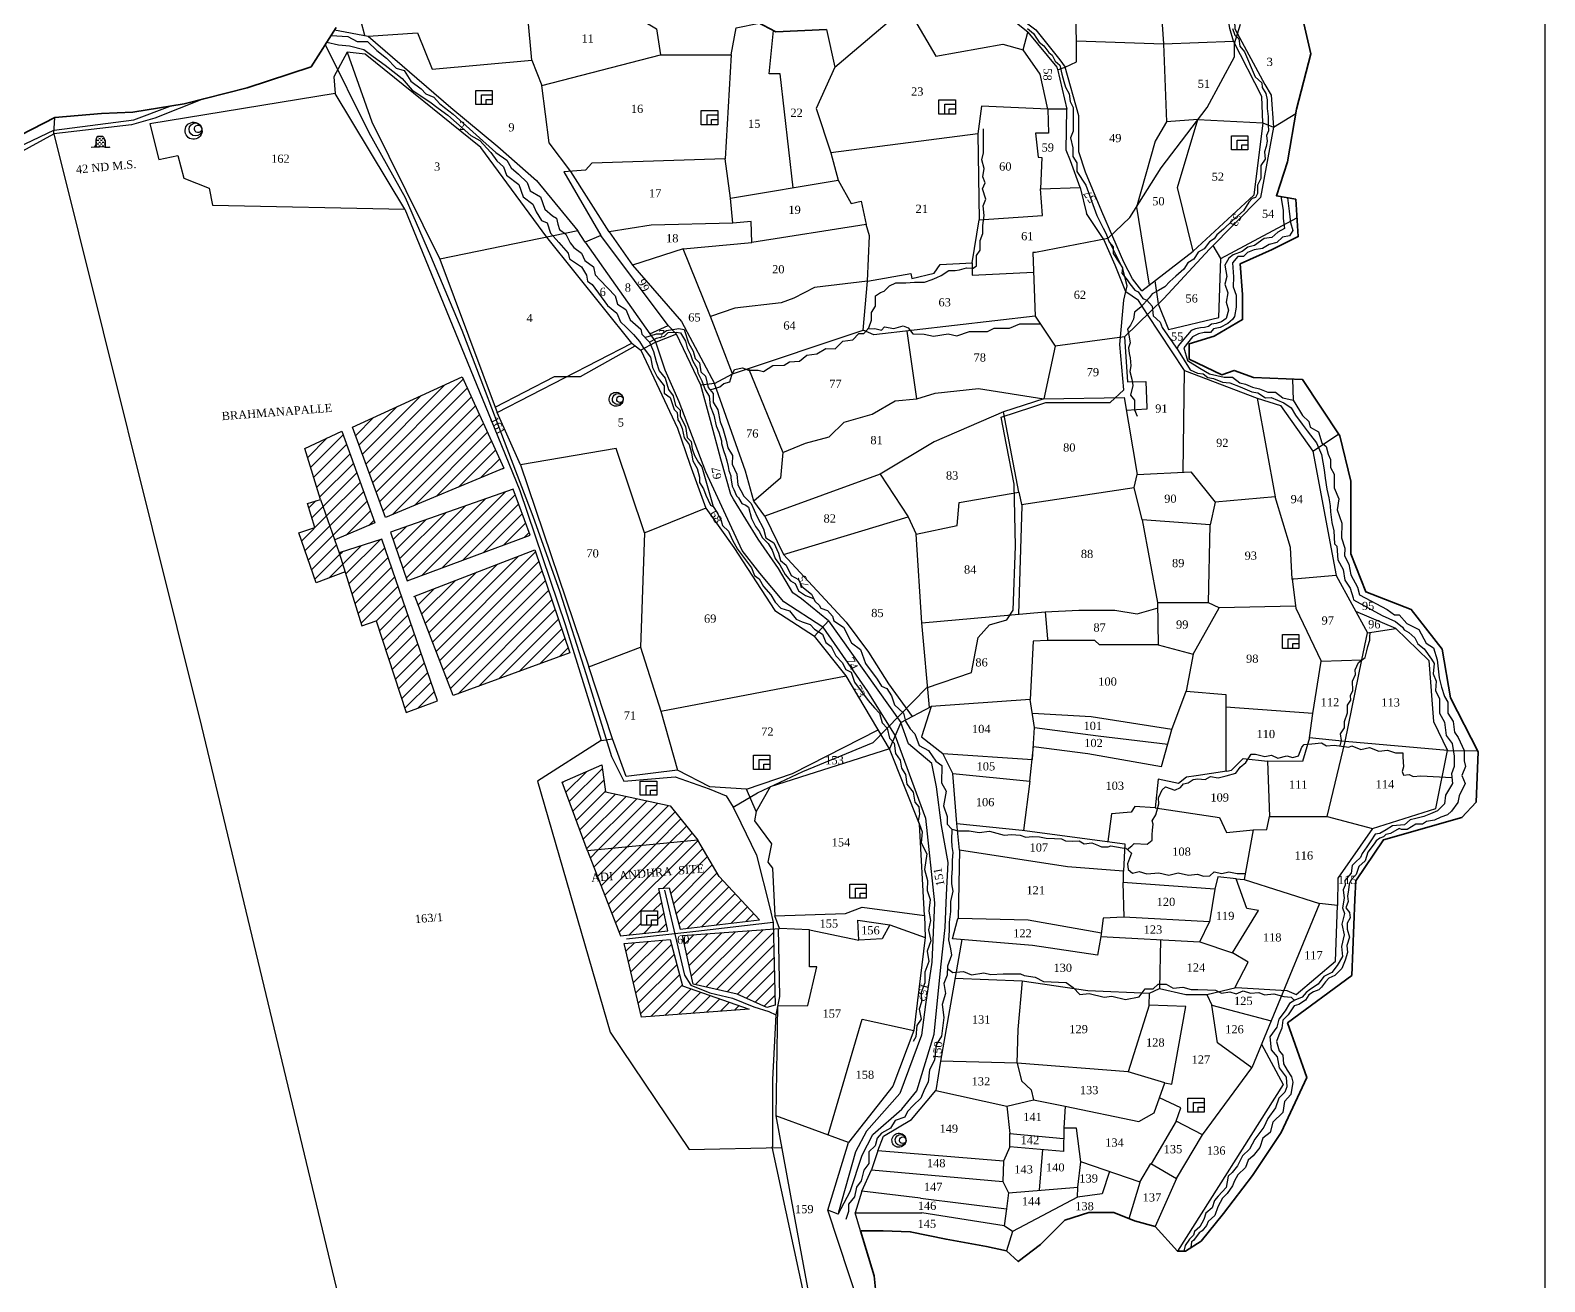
# Model space of a CAD drawing. Header units: millimetres. Extents: x 138 to 783, y -86 to 750.
# Drawn here: x 367.7 to 783.3, y 235.5 to 578.7 of the extents above; entities that cross this region are included whole.
import ezdxf

# ---------------------------------------------------------------- set-up
doc = ezdxf.new("R2010")
doc.units = ezdxf.units.MM
doc.header["$MEASUREMENT"] = 0
for name, pattern in [('ACAD_ISO02W100', [15, 12, -3]), ('ACAD_ISO07W100', [3, 0, -3]), ('BORDER', [1.75, 0.5, -0.25, 0.5, -0.25, 0, -0.25])]:
    doc.linetypes.add(name, pattern=pattern)
for name, color, linetype in [('CARTTRACK', 30, 'ACAD_ISO02W100'), ('NALA', 4, 'Continuous'), ('ROUND WELL', 5, 'Continuous'), ('SQUAREWELL', 5, 'Continuous'), ('SURVEY_BND', 7, 'Continuous'), ('SURVEY_NO', 7, 'Continuous'), ('TEXT', 7, 'Continuous'), ('VILLAGE_AREA', 1, 'Continuous'), ('WATER_BODY', 4, 'Continuous')]:
    doc.layers.add(name, color=color, linetype=linetype)
for name, color, linetype, lineweight in [('FOOTPATH', 150, 'ACAD_ISO07W100', 30), ('ROAD', 1, 'Continuous', 25), ('VILL_BOUNDARY', 6, 'BORDER', 30)]:
    doc.layers.add(name, color=color, linetype=linetype, lineweight=lineweight)
doc.styles.get("Standard").update_dxf_attribs({"font": 'TIMES.TTF', "height": 2})

msp = doc.modelspace()

# ---------------------------------------------------------------- hatches: boundary and pattern name
at = {"layer": 'VILLAGE_AREA', "linetype": 'ByBlock'}
h = msp.add_hatch(dxfattribs=at)
h.set_pattern_fill('ANSI31', color=256, scale=20, angle=180, style=0)
h.paths.add_polyline_path([(486.24, 483.68), (456.2, 469.91), (465.25, 445.12), (497.73, 458.61)])
h.paths.add_polyline_path([(453.25, 468.78), (443.03, 464.03), (447.33, 450.01), (451.29, 438.93), (462.24, 443.63)])
h.paths.add_polyline_path([(447.33, 450.01), (443.82, 448.96), (445.8, 442.33), (441.47, 440.88), (446.16, 427.21), (454.16, 430.2), (452.54, 435.44)])
h.paths.add_polyline_path([(464.18, 439.18), (452.54, 435.44), (458.76, 415.39), (462.65, 416.76), (470.91, 391.61), (479.52, 394.8)])
h.paths.add_polyline_path([(506.23, 436.27), (473.22, 423.53), (483.76, 396.23), (515.84, 407.98)])
h = msp.add_hatch(dxfattribs=at)
h.set_pattern_fill('ANSI31', color=256, scale=20, angle=180, style=0)
h.paths.add_polyline_path([(500.21, 452.89), (466.62, 441.07), (471.12, 427.75), (504.89, 440.28)])
h = msp.add_hatch(dxfattribs=at)
h.set_pattern_fill('ANSI31', color=256, scale=20, angle=180, style=0)
h.paths.add_polyline_path([(543.35, 366), (525.55, 369.81), (524.55, 377.28), (513.68, 372.5), (520.65, 353.62), (550.97, 356.57)])
h = msp.add_hatch(dxfattribs=at)
h.set_pattern_fill('ANSI31', color=256, scale=20, angle=180, style=0)
h.paths.add_polyline_path([(556.77, 346.64), (550.97, 356.57), (520.65, 353.62), (529.75, 330.35), (542.69, 331.7), (540.18, 343.36), (543.07, 343.51), (546.08, 332.14), (567.88, 334.77)])
h.paths.add_polyline_path([(539.86, 337.17), (539.86, 333.28), (538.19, 333.28), (536.96, 333.28), (535.37, 333.28), (535.37, 337.17)], flags=16)
h.paths.add_polyline_path([(521.22, 344.45), (552.71, 347.14), (552.42, 350.57), (520.93, 347.89)], flags=25)
h = msp.add_hatch(dxfattribs=at)
h.set_pattern_fill('ANSI31', color=256, scale=20, angle=180, style=0)
h.paths.add_polyline_path([(571.67, 332.22), (546.69, 330.42), (549.65, 317.12), (561.72, 314.37), (569.9, 310.72), (572.15, 311.32)])
h.paths.add_polyline_path([(546.71, 316.61), (543.3, 329.34), (530.71, 328.2), (535.5, 308.06), (565, 310.27)])
h.paths.add_polyline_path([(544.66, 327.58), (549.13, 327.58), (549.13, 331.01), (544.66, 331.01)], flags=9)
at = {"layer": 'WATER_BODY', "linetype": 'ByBlock'}
h = msp.add_hatch(dxfattribs=at)
h.set_pattern_fill('DASH', color=256, scale=4, angle=180, style=0)
h.paths.add_polyline_path([(388.24, 548.56), (387.84, 549.41), (387.53, 549.67), (387.13, 549.71), (386.24, 549.66), (386, 549.35), (385.79, 548.71), (385.8, 547.31), (385.45, 546.79), (386.42, 546.82), (386.69, 546.82), (387.33, 546.84), (387.6, 546.84), (388.32, 546.7)])

# ---------------------------------------------------------------- linework, layer by layer
at = {"linetype": 'ByBlock', "lineweight": 30}
msp.add_lwpolyline([(138.2, 750.48), (783.34, 750.48), (783.34, -86.45), (138.2, -86.45)], close=True, dxfattribs=at)
at = {"layer": 'CARTTRACK', "linetype": 'ByBlock'}
for points in [[(448.69, 574.89), (460.65, 550.75), (470.62, 532.92), (477.57, 516.91), (486.12, 496.51), (492.57, 479.8), (497.75, 466.02), (505.68, 445.44), (513.03, 424.75), (520.27, 402.01), (527.28, 379.56), (530.65, 372.79), (544.71, 373.99), (554.05, 370.63), (558.72, 368.75), (560.64, 365.6), (562.71, 361.36), (567.05, 352.5), (570.75, 337.66), (571.62, 334.02), (550.38, 331.49), (531.32, 329.4)], [(495.32, 475.41), (511.58, 483.74), (518.7, 483.74), (533.7, 492.15), (533.7, 492.15)], [(541.75, 342.88), (547.29, 319.52), (548.98, 316.77), (554.23, 314.73), (560.41, 313.29), (566.3, 310.86), (570.38, 309.58), (572.33, 308.63), (571.41, 290.93), (571.41, 272.48)], [(573, 332.34), (573.31, 313.69), (572.33, 308.63)]]:
    msp.add_lwpolyline(points, dxfattribs=at)
at = {"layer": 'FOOTPATH', "linetype": 'ByBlock'}
for points in [[(560.64, 365.6), (567.3, 369.53), (579.7, 375.46), (599.07, 383.39), (613.71, 398.39), (626, 402.61), (627.89, 412.2), (630.94, 415.63), (635.77, 416.99), (637.5, 419.66), (638.13, 437.2), (637.73, 454.21), (635.61, 465.03), (634.16, 472.65), (642.56, 475.38), (646.45, 476.64), (664.05, 476.64), (667.83, 480.1), (666.7, 492.53), (667.83, 504.72), (668.79, 508.64), (667.45, 513.62), (663.47, 521.59), (669.49, 527.37), (678.09, 541.02), (690.67, 557.57), (698.16, 571.48), (698.16, 575.08), (699.82, 580.43)], [(592.32, 176.27), (588.73, 183.33), (586.85, 193.35), (585.57, 199.5), (581.31, 226.24), (571.35, 272.46)]]:
    msp.add_lwpolyline(points, dxfattribs=at)
at = {"layer": 'NALA'}
for points in [[(641.42, 579.24), (643.04, 577.84), (643.86, 576.6), (644.64, 575.47), (645.86, 574.46), (647.23, 572.63), (648.14, 571.88), (649.03, 570.31), (650.3, 569.22), (650.83, 566.75), (651.33, 564.7), (651.81, 563.11), (652.87, 561.29), (653.15, 559.2), (653.93, 557.59), (653.93, 553.57), (653.93, 551.08), (653.23, 549.28), (653.85, 546.48), (653.85, 544.15), (654.93, 542.42), (654.93, 540.05), (657.38, 536.24), (660.39, 527.9), (662.15, 524.5), (663.01, 522.91), (663.8, 520.65), (664.88, 519.37), (664.88, 517.49), (666.64, 514.9), (667.45, 513.62), (667.27, 512.11), (668.71, 510.25), (669.52, 509.18), (670.86, 507.48), (671.78, 506.99), (673.02, 505.22), (674.15, 504.73), (675.57, 503.1), (675.84, 500.4), (677.76, 498.65), (678.32, 497.19), (682.76, 490.95), (686.06, 485.59), (688.07, 484.69), (689.61, 484.51), (690.88, 483.46), (692.43, 483.21), (694.91, 482.19), (696.95, 482.08), (699.8, 480.92), (702.92, 479.56), (704.63, 479.26), (706.7, 477.93), (708.28, 478.04), (711.73, 476.58), (713.8, 475.14), (714.91, 473.13), (716.73, 470.67), (718.16, 468.86), (719.02, 467.69), (720.67, 465.54), (722.08, 462.39), (722.77, 458.17), (723.05, 455.91), (723.55, 452.84), (724.1, 450.52), (724.46, 448.26), (724.57, 446.61), (724.9, 443.73), (725.42, 441.44), (725.61, 437.92), (726.3, 437.25), (726.57, 433.45), (728, 430.85), (728.5, 427.95), (729.97, 425.71), (730.8, 423.1), (730.9, 422.48), (738.75, 418.2), (742.41, 416.6), (744.34, 415.01), (744.74, 414.32), (746.08, 413.55), (747.71, 412.09), (748.5, 410.43), (750.26, 409.05), (752.31, 406.27), (752.97, 405.03), (752.69, 402.19), (753.53, 400.23), (753.37, 397.66), (754.5, 395.35), (754.5, 391.41), (755.84, 389), (756.27, 385.29), (757.92, 383.07), (758.47, 379.64), (758.47, 376.78), (757.76, 374.81), (758, 372.11), (756.12, 368.95), (755.86, 366.53), (753.93, 364.65), (751.95, 363.83), (750.16, 363.04), (747.98, 362.52), (746.43, 362.2), (744.84, 360.82), (741.55, 360.54), (739.85, 359.4), (738.08, 358.42), (736.78, 358.23), (735.58, 356.45), (734.52, 354.8), (733.21, 352.92), (732.77, 351.86), (731.44, 350.58), (730.5, 349.64), (730.21, 347.53), (728.44, 345.5), (728.59, 344.21), (728.01, 342.94), (728.31, 340.66), (727.85, 338), (728.43, 336.5), (727.64, 333.52), (728.29, 330.62), (727.61, 327.43), (727.87, 324.71), (726.4, 322.18), (724.92, 320.27), (722.75, 319.16), (721.16, 317.08), (719.02, 315.75), (717.87, 314.78), (716.81, 313.48), (714.79, 312.69), (713.34, 311.78), (712.14, 309.81), (710.4, 307.51), (709.81, 305.25), (707.86, 302.67), (708.27, 299.08), (709.93, 297.13), (710.47, 294.18), (712.35, 291.54), (712.57, 288.95), (711.98, 287.46), (710.38, 285.78), (709.48, 283.12), (707.32, 280.22), (706.3, 277.86), (703.81, 274.54), (702.32, 271.82), (700.41, 270.04), (699.06, 267.25), (697.52, 265.39), (696.43, 264.46), (695.96, 261.34), (693.69, 258.95), (692.72, 257.72), (692.08, 255.71), (690.36, 254.25), (689.81, 252.57), (688.72, 250.49), (687.23, 249.23), (686.95, 248.2), (685.88, 247.13), (684.7, 245.4), (684.33, 243.86)], [(697.69, 579.23), (698.26, 577.41), (699.42, 576.42), (699.64, 574.43), (700.91, 572.83), (703.88, 565.99), (705.69, 564.33), (705.84, 563.03), (706.79, 561.44), (707.21, 559.7), (707.16, 557.27), (707.45, 555.09), (707.45, 552.85), (707.55, 551.17), (706.98, 549.89), (707.21, 548.35), (706.88, 546.83), (706.47, 545.41), (706.59, 543.43), (705.4, 541.63), (705.4, 539.93), (705.4, 538.13), (704.5, 536.25), (704.5, 533.99), (703.95, 532.86), (703.09, 532.59), (702.12, 531.58), (700.66, 529.25), (697.55, 526.51), (695.16, 524.16), (693.39, 522.68), (692.6, 521.51), (691.32, 520.72), (689.86, 518.81), (688.24, 517.92), (687.09, 515.98), (685.38, 514.96), (684.26, 513.2), (682.12, 511.26), (680.44, 509.88), (679.13, 508.41), (677.37, 507.35), (675.57, 506.41), (674.77, 505.4), (672.47, 502.82), (670.76, 501.39), (670.46, 499.49), (669.67, 497.82), (668.81, 496.79), (669.23, 495.15), (669.55, 493.05), (669.1, 491.63), (669.3, 490.08), (669.55, 488.94), (669.8, 486.69), (669.5, 485.19), (670.04, 483.06), (670.26, 481.34), (669.68, 478.67), (670.79, 477.29), (670.79, 474.61), (671.46, 472.89)], [(449.1, 575.53), (452.27, 574.76), (455.33, 574.44), (459.27, 573.49), (461.86, 571.59), (465.13, 569.16), (468.02, 566.87), (469.78, 565.48), (472.56, 562.31), (477.35, 559.14), (479.7, 557.41), (482.33, 555.43), (488.59, 549.85), (491.13, 548.51), (492.99, 546.37), (494.16, 545.22), (495.73, 542.96), (497.58, 541.25), (498.43, 538.97), (501.77, 536.45), (502.96, 533.06), (505.66, 531.06), (506.6, 528.95), (507.99, 526.59), (509.61, 525.9), (510.53, 523.14), (512.77, 520.53), (515.38, 517.59), (515.73, 516.09), (519.04, 513.89), (520.34, 511.58), (520.61, 509.89), (521.91, 509.02), (526.1, 503.29), (528.69, 501.19), (529.73, 498.78), (531.22, 497.28), (533.27, 495.26), (534.94, 493.42), (535.93, 491.74), (537.97, 489.09), (538.47, 486.26), (539.73, 483.67), (541.7, 481.18), (541.7, 479.23), (543.34, 478.05), (544.46, 474.7), (545.27, 473.86), (545.45, 471.93), (545.97, 471.11), (546.67, 469.5), (547.18, 466.99), (548.53, 465.16), (549.2, 462.74), (549.6, 460.69), (550.73, 458.57), (551.34, 456.15), (551.34, 454.66), (552.45, 452.97), (553.09, 451.24), (554.44, 448.47), (555.09, 448.08)], [(450.27, 577.36), (454.88, 577.06), (457.41, 575.63), (460.25, 575.63), (462.8, 573.21), (465.52, 571.07), (468.16, 568.33), (470.37, 567.71), (472.18, 564.81), (474.99, 562.71), (476.25, 561.3), (478.46, 560.37), (480.05, 558.67), (481.41, 557.56), (483.76, 555.74), (495.49, 545.22), (498.5, 543.11), (499.71, 541.02), (501.68, 539.26), (504.13, 536.95), (504.92, 534.7), (507.71, 533.04), (508.95, 529.71), (511.05, 527.87), (512.14, 527.23), (512.54, 525.57), (513, 524.06), (514.74, 522.84), (515.91, 520.49), (516.9, 519.17), (518.96, 517.59), (519.93, 515.62), (522.33, 513.86), (522.79, 511.65), (524.1, 510.24), (528.24, 505.91), (528.91, 503.6), (531.18, 502.12), (532.39, 499.31), (535.32, 496.78), (535.57, 495.38), (537.65, 493.18), (538.78, 490.61), (539.49, 487.9), (540.34, 485.31), (541.96, 483.35), (542.91, 480.19), (544.14, 478.45), (544.83, 475.78), (546.09, 474.52), (546.09, 472.86), (547.52, 470.07), (548, 467.05), (549.09, 465.93), (549.33, 463.94), (549.98, 462.1), (551.07, 460.16), (552.02, 459.04), (555.09, 448.08), (556.1, 446.58), (557.22, 444.58), (557.71, 442.9), (559.38, 441.36), (560.46, 438.89), (561.79, 436.41), (565.69, 431.29), (566.44, 429.21), (567.75, 428.29), (568.91, 426.19), (570.93, 423.9), (572.15, 421.83), (573.69, 420.2), (576.1, 419.49), (577.89, 417.18), (579.56, 416.48), (581.73, 415.78), (582.91, 414.49), (585.13, 413.13), (586.04, 410.84), (587.54, 409.67), (588.84, 407.15), (590.5, 405.33), (591.52, 403.43), (592.98, 402.66), (593.94, 399.92), (597.67, 394.93), (599.43, 392.85), (600.74, 391.42), (601.49, 388.81), (602.87, 387.3), (603.57, 384.55), (604.81, 383.23), (605.2, 380.4), (606.42, 378.5), (606.8, 376.31), (607.89, 374.62), (608.31, 371.94), (610.05, 369.77), (610.51, 366.99), (611.59, 365.7), (611.77, 363.68), (611.42, 361.85), (612.46, 358.9), (612.21, 355.86), (613.76, 352.83), (613.16, 348.57), (614, 345.55), (613.83, 342.81), (614.69, 340.28), (614.28, 337.09), (614.81, 334.56), (614.27, 332.01), (614.89, 328.99), (613.83, 326.1), (614.33, 323.28), (613.22, 320.36), (613.24, 317.43), (612.18, 314.8), (612.33, 312.21), (611.65, 310.22), (612.24, 307.51), (611.07, 305.75), (610.75, 302.6), (610, 301.35)], [(554.27, 480.14), (556.94, 480.96), (558.03, 481.82), (559.69, 482.32), (560.26, 484.17), (561.02, 485.73), (563.14, 486.15), (564.81, 485.51), (567.47, 485.51), (568.92, 485.14), (571.52, 486.79), (574.61, 486.86), (576.06, 487.83), (578.84, 487.96), (580.86, 489.66), (583.59, 489.96), (586.07, 491.43), (588.66, 491.34), (590.75, 493.45), (593.43, 493.81), (595.08, 495.61), (596.51, 495.61), (597.87, 497.17), (598.61, 499.21), (598.61, 501.37), (599.71, 503.07), (599.71, 505.93), (601.1, 506.78), (602.05, 507.15), (603.56, 508.66), (605.24, 509.45), (608, 509.45), (610.35, 509.63), (613.1, 509.63), (615.2, 510.4), (616.48, 510.98), (617.7, 511.45), (619.83, 512.89), (621.55, 512.89), (622.73, 513.08), (624.66, 513.62), (626.45, 513.54), (627.37, 514.16), (627.39, 515.8), (627.44, 516.94), (628.42, 518.47), (628.43, 521.06), (629.16, 523.02), (629.16, 525.23), (629.47, 527.91), (629.22, 530.61), (629.99, 532.45), (629.01, 535.23), (629.77, 536.9), (629.12, 538.56), (629.47, 540.79), (628.87, 543.17), (629.36, 545.1), (629.36, 547.76), (629.36, 549.76), (629.36, 551.76)], [(710.96, 533.12), (711.57, 529.43), (711.57, 527.1), (711.89, 524.42), (710.12, 523.38), (708.41, 521.94), (706.33, 521.61), (703.72, 519.69), (701.85, 519.26), (700.31, 518.05), (697.88, 517.13), (696.64, 516.27), (695.55, 514.3), (696.13, 511.25), (695.58, 509.12), (696.37, 506.73), (695.91, 504.21), (696.57, 501.98), (695.95, 499.72), (694.66, 498.76), (693.14, 498.36), (691.88, 498.14), (691.04, 497.52), (689.99, 497.22), (688.85, 497.16), (687.51, 496.82), (686.29, 496.44), (682.79, 492.19), (682.44, 491.4)], [(712.78, 532.79), (713.23, 529.15), (713.53, 526), (714.25, 523.86), (713.29, 522.41), (711.39, 522.01), (709.84, 520.51), (707.71, 519.96), (705.92, 518.91), (703.62, 518.49), (701.81, 517.77), (700.71, 516.7), (699.13, 516.67), (697.63, 514.93), (697.93, 511.11), (697.86, 508.38), (698.69, 506.07), (698.69, 502.82), (698.19, 500.24), (697.66, 499.43), (696.37, 498.29), (694.3, 497.2), (692.48, 496.83), (691.6, 495.84), (689.92, 495.82), (688.32, 495.47), (686.66, 494.7), (684.27, 491.68), (685.32, 488.16), (688.68, 486.03), (691.3, 484.52), (695.35, 483.55), (697.63, 483.55), (699.63, 482.07), (701.2, 481.65), (703.18, 480.82), (705.05, 480.38), (707.36, 479.47), (709.43, 479.47), (711.46, 477.94), (714.29, 477.33), (716.08, 474.43), (716.85, 473.05), (718.62, 471.42), (718.94, 469.88), (721.22, 468.6), (722.18, 465.58), (723.39, 464.55), (723.93, 462.48), (724.52, 461.05), (724.52, 458.79), (725.6, 456.95), (725.6, 453.21), (726.83, 450.21), (726.37, 447.17), (727.69, 443.53), (727.6, 439.52), (728.45, 436.69), (728.38, 434.55), (729.6, 432.28), (730.16, 429.38), (731.97, 426), (732.51, 423.85), (740.07, 419.88), (742.1, 418.36), (743.4, 418.36), (745.47, 416.04), (748.8, 414.4), (750.83, 410.64), (752.84, 409.38), (753.84, 406.08), (754.38, 401.16), (754.97, 398.59), (755.87, 395.97), (756.71, 394.46), (756.71, 391.47), (758.25, 389.17), (758.54, 386.21), (759.62, 384.75), (761.23, 381.15), (761.23, 378.38), (761.57, 376.8), (760.6, 374.3), (761.48, 372.12), (759.89, 368.77), (759.5, 366.94), (757.76, 364.52), (756.66, 363.51), (754.82, 362.88), (753.06, 362.05), (750.86, 361.7), (749.76, 360.97), (747.93, 360.97), (745.56, 359.55), (744.04, 359.55), (743.35, 359.77), (741.03, 358.45), (739.71, 358.13), (739.07, 357.5), (738.05, 357.13), (737.07, 356.37), (736.52, 355.57), (734.79, 353.27), (734.04, 350.96), (732.3, 349.34), (731.57, 347.18), (730.25, 345.74), (729.68, 344.49), (729.45, 342.97), (729.22, 341.26), (729.43, 339.77), (728.72, 338.02), (729.8, 336.71), (729.94, 335.26), (729.16, 333.85), (729.16, 332.13), (729.72, 329.97), (728.99, 327.67), (729.23, 325.73), (728.57, 323.69), (727.65, 321.37), (725.73, 319.5), (724.12, 318.72), (723.21, 317.71), (722.1, 316.3), (721.37, 315.55), (719.85, 314.96), (718.59, 314.15), (717.67, 312.71), (715.85, 311.52), (714.56, 311.12), (712.93, 308.63), (711.43, 307.22), (711.21, 305.05), (710.39, 303.08), (709.7, 301.32), (710.45, 298.84), (711.49, 297.59), (711.69, 295.25), (712.7, 293.5), (713.81, 291.7), (714.2, 290.19), (713.7, 286.79), (711.96, 284.89), (711.43, 281.84), (708.73, 279.19), (708.02, 276.41), (706.02, 274.83), (705.15, 272.32), (703.31, 269.97), (702, 268.81), (701.19, 266.84), (699.12, 264.83), (698.16, 263.15), (697.69, 261.8), (696.2, 259.66), (694.89, 258.42), (693.64, 256.02), (692.81, 253.63), (691.01, 252.01), (690.53, 250.87), (689.37, 249.45), (688.47, 248.87), (686.95, 246.81), (686.42, 246.4), (686.26, 244.82)], [(536.39, 494.51), (539.61, 495.52), (541.02, 495.52), (542.33, 496.36), (545.75, 496.95), (547.17, 496.65), (548.41, 493.02), (549.65, 490.72), (550.16, 488.68), (551.34, 487.54), (551.74, 485.06), (553, 483.84), (553.76, 480.79), (555.1, 479.08), (555.1, 476.72), (556.39, 474.6), (557.06, 471.36), (557.76, 469.51), (558.73, 466.35), (559.15, 464.25), (560.41, 462.12), (560.33, 459.7), (561.63, 457.02), (561.86, 454.06), (563.53, 450.91), (565.52, 448.96), (567.19, 445.32), (568.96, 441.97), (569.57, 439.49), (571.76, 438.18), (573.06, 435.32), (573.65, 433.34), (575.19, 432.03), (576.52, 429.19), (578.51, 428.12), (579.48, 426.18), (582.12, 424.07), (583.06, 422.22)], [(537.65, 493.18), (539.62, 494.32), (541.76, 494.8), (542.83, 495.87), (544.96, 495.98), (546.19, 495.79), (547.56, 493.51), (548, 491.64), (548.94, 489.82), (549.45, 488.17), (550.72, 485.86), (550.9, 484.8), (552.06, 482.56), (552.96, 480.1), (554, 478.36), (554.32, 475.69), (555.33, 473.13), (555.97, 470.23), (556.73, 468.48), (557.39, 466.09), (557.39, 465.36), (557.97, 463.47), (558.51, 461.93), (558.9, 460.67), (559.26, 459.12), (559.45, 458.03), (560, 456.55), (559.96, 455.97), (560.38, 453.7), (560.8, 452.76), (561.51, 451.04), (562.08, 450.52), (563.03, 448.94), (564.12, 448.49), (564.82, 447.98), (565.61, 444.87), (566.72, 442.59), (567.83, 441.21), (568.54, 439.6), (570.19, 438.01), (571.32, 436.17), (572.11, 433.82), (573.39, 432.16), (574.89, 429.45), (576.34, 427.75), (577.62, 426.98), (578.51, 424.95), (580.48, 423.69), (582.71, 422.91), (583.15, 422.07), (584.18, 421.06), (584.72, 420.27), (586.51, 419.61), (587.9, 418.02), (588.22, 416.78), (590.88, 414.99), (593.06, 410.74), (595.54, 408.85), (596.9, 405.07), (600.18, 400.74), (601.37, 398.8), (602.84, 398.18), (604.04, 396.15), (604.92, 393.74), (607.38, 391.45), (607.88, 389.23), (609.2, 387.11), (610.52, 385.78), (611.63, 382.52), (614.25, 381.2), (616.25, 378.27), (617.93, 377.08), (617.76, 372.36), (619.04, 370.02), (618.31, 366.05), (619.38, 363.07), (619.38, 361.01), (620.6, 359.59), (620.51, 356.61), (620.6, 354.81), (620.9, 353.23), (620.69, 351.07), (620.69, 348.82), (620.51, 346.44), (620.51, 344.59), (620.9, 342.62), (620.23, 339.75), (620.23, 337.01), (619.93, 334.1), (619.93, 331.72), (619.7, 329.21), (620.25, 326.8), (620.55, 325.07), (619.41, 322.05), (619.36, 319.56), (618.48, 317.29), (618.89, 314.5), (617.97, 311.48), (618.45, 307.96), (617.79, 302.79), (616.32, 300.43), (615.91, 296.25), (614.48, 293.6), (614.12, 290.23), (613.09, 288.31), (612.1, 285.78), (610, 283.83), (608.5, 282.14), (607.69, 280.63), (605.08, 279.68), (603.76, 277.62), (601.3, 276.26), (600.13, 274.86), (599.61, 272.74), (597.89, 271.08), (597.89, 267.89), (596.49, 266.05), (595.79, 263.12), (594.44, 261.36), (593.88, 258.75), (592.27, 256.77), (592.27, 254.72), (591.57, 252.55)], [(597.62, 496.89), (599.53, 496.96), (601.32, 496.51), (602.13, 497.42), (604.7, 496.91), (607.26, 497.71), (608.64, 497.14), (609.92, 495.51), (613.03, 495.35), (615.59, 494.82), (619.63, 495.5), (621.97, 494.95), (625.46, 496.12), (630.39, 496.12), (632.23, 497.07), (636.45, 497.07), (639.26, 498.24), (642.37, 498.24), (645, 498.24)], [(727.19, 382.42), (727.61, 383.97), (727.28, 385.77), (728.38, 387.36), (728.38, 389.11), (729.26, 391.49), (729.26, 393.65), (730.15, 395), (730.03, 396.23), (730.69, 397.64), (730.62, 400.21), (731.44, 402.02), (731.3, 403.32), (732.22, 405.37), (734.03, 406.68), (734.49, 408.55), (734.84, 409.73), (735.34, 411.43), (735.34, 412.22), (735.43, 413.6)], [(668.77, 354.07), (670.01, 355.03), (670.7, 355.69), (674.24, 355.46), (675.65, 356.63), (675.65, 358.06), (675.67, 359.34), (675.93, 360.98), (675.59, 361.85), (676.61, 363.57), (677.42, 366.56), (677.31, 368.21), (678.36, 370.42), (679.3, 371.21), (681.87, 370.33), (683.38, 371.08), (684.19, 372.06), (685.45, 372.36), (686.82, 373.19), (688.16, 373.42), (690.16, 373.2), (691.66, 374.02), (693.74, 373.73), (695.89, 374.26), (698.57, 374.97), (699.77, 376.58), (701.33, 377.91), (702.81, 380.22), (703.97, 380.22), (706.49, 379.53), (708.38, 379.95), (710.13, 379.11), (712.55, 379.69), (714.25, 379.28), (715.79, 379.75), (716.67, 382.11), (717.33, 382.82), (719.41, 383.05), (722.12, 383.33), (723.47, 382.44), (725.54, 382.66), (729.56, 382.08), (730.42, 382.42), (732.92, 381.44), (735.24, 381.98), (737.77, 381.02), (740.18, 381.32), (742.4, 380.52), (744.38, 380.51), (744.38, 379.47), (744.62, 376.72), (744.21, 375.38), (744.62, 374.4), (746.15, 374.6), (747.2, 374.02), (749.3, 374.25), (757.86, 373.78)], [(620.6, 359.59), (622.38, 359.12), (625.43, 359.12), (628.1, 358.66), (630.94, 359.04), (635.04, 357.98), (636.97, 358.15), (639.42, 357.96), (640.98, 357.4), (642.78, 357.58), (644.72, 357.46), (646.54, 357.17), (648.77, 357.06), (650.69, 356.92), (651.79, 356.37), (653.65, 356.3), (655.58, 356.39), (656.93, 355.61), (659.01, 355.84), (660.92, 355.12), (661.67, 354.8), (663.55, 354.8), (664.23, 355.05), (667.34, 354.53), (668.42, 354.4), (669.93, 353.02), (668.83, 350.08), (669.01, 348.54), (670.24, 347.51), (672.06, 348), (674.13, 347.39), (677.43, 347.64), (680.18, 347.01), (682.7, 347.64), (685.59, 346.95), (688.01, 347.25), (689.71, 346.73), (691.44, 346.81), (692.66, 347.88), (694.72, 347.49), (696.69, 347.88), (698.9, 347.43), (700.4, 347.47), (701.13, 347.49)], [(619.4, 321.39), (620.88, 320.32), (623.87, 320.55), (625.99, 319.67), (629.37, 320.21), (631.36, 319.71), (634.72, 319.96), (639.49, 319.96), (640.52, 319.51), (643.54, 319), (645.83, 317.79), (651.97, 317.54), (653.96, 316.15), (655.77, 314.23), (658.28, 314.5), (662.42, 313.52), (664.5, 313.84), (668.27, 312.9), (672.08, 313.61), (673.66, 315.8), (675.86, 315.8), (677.29, 317.13), (679.42, 317.13), (681.41, 315.99), (684.01, 316.22), (686.28, 315.6), (688.16, 315.63), (690.78, 315.52), (692.95, 315.42), (694.65, 314.63), (696.97, 315.01), (698.7, 314.48), (700.6, 315.23), (702.64, 314.61), (704.88, 314.8), (706.46, 314.2), (709.02, 314.47), (711.72, 313.75), (713.75, 313.56), (714.65, 312.6)]]:
    msp.add_lwpolyline(points, dxfattribs=at)
at = {"layer": 'ROAD', "linetype": 'ByBlock'}
for points in [[(415.3, 559.94), (401.91, 554.66), (395.5, 552.79), (374.18, 550.37), (374.49, 554.79)], [(374.25, 551.36), (396.14, 554.2), (406.1, 557.96)], [(374.25, 551.36), (366.24, 547.49), (344.43, 535.74), (318.81, 522.61), (293.42, 512.09), (246.98, 493.66), (204.16, 477.05), (176.5, 466.29)], [(176.82, 465.18), (218.03, 480.99), (259.58, 497.56), (305.84, 515.6), (320.9, 521.21), (374.18, 550.37)]]:
    msp.add_lwpolyline(points, dxfattribs=at)
at = {"layer": 'ROUND WELL', "linetype": 'ByBlock'}
for centre, major_axis, ratio in [((412.53, 551.19), (-2.33, 0.17), 1), ((413.08, 551.55), (-1.77, 0.03), 1), ((413.8, 551.71), (0.22, -1.01), 1), ((528.53, 477.52), (-1.86, 0.51), 1), ((528.97, 477.58), (-0.15, -1.49), 1), ((529.56, 477.52), (-0.902, 0.051), 0.999297), ((606.13, 274.28), (-1.86, 0.51), 1), ((606.56, 274.34), (-0.15, -1.49), 1), ((607.16, 274.28), (-0.902, 0.051), 0.999297)]:
    msp.add_ellipse(centre, major_axis=major_axis, ratio=ratio, dxfattribs=at)
at = {"layer": 'SQUAREWELL', "linetype": 'ByBlock'}
for points in [[(490, 562.24), (494.49, 562.24), (494.49, 558.35), (490, 558.35)], [(491.59, 561.07), (494.49, 561.07), (494.49, 558.35), (491.59, 558.35)], [(492.82, 559.78), (494.49, 559.78), (494.49, 558.35), (492.82, 558.35)], [(617.11, 559.63), (621.6, 559.63), (621.6, 555.74), (617.11, 555.74)], [(618.7, 558.45), (621.6, 558.45), (621.6, 555.74), (618.7, 555.74)], [(619.93, 557.16), (621.6, 557.16), (621.6, 555.74), (619.93, 555.74)], [(551.88, 556.74), (556.37, 556.74), (556.37, 552.85), (551.88, 552.85)], [(553.47, 555.56), (556.37, 555.56), (556.37, 552.85), (553.47, 552.85)], [(554.7, 554.27), (556.37, 554.27), (556.37, 552.85), (554.7, 552.85)], [(697.37, 549.8), (701.86, 549.8), (701.86, 545.91), (697.37, 545.91)], [(698.96, 548.63), (701.86, 548.63), (701.86, 545.91), (698.96, 545.91)], [(700.19, 547.33), (701.86, 547.33), (701.86, 545.91), (700.19, 545.91)], [(711.36, 413.01), (715.85, 413.01), (715.85, 409.12), (711.36, 409.12)], [(712.95, 411.84), (715.85, 411.84), (715.85, 409.12), (712.95, 409.12)], [(714.18, 410.55), (715.85, 410.55), (715.85, 409.12), (714.18, 409.12)], [(566.18, 379.87), (570.68, 379.87), (570.68, 375.98), (566.18, 375.98)], [(567.78, 378.69), (570.68, 378.69), (570.68, 375.98), (567.78, 375.98)], [(569, 377.4), (570.68, 377.4), (570.68, 375.98), (569, 375.98)], [(535.14, 372.78), (539.63, 372.78), (539.63, 368.9), (535.14, 368.9)], [(536.73, 371.61), (539.63, 371.61), (539.63, 368.9), (536.73, 368.9)], [(537.96, 370.32), (539.63, 370.32), (539.63, 368.9), (537.96, 368.9)], [(592.63, 344.56), (597.12, 344.56), (597.12, 340.67), (592.63, 340.67)], [(594.22, 343.38), (597.12, 343.38), (597.12, 340.67), (594.22, 340.67)], [(595.45, 342.09), (597.12, 342.09), (597.12, 340.67), (595.45, 340.67)], [(535.37, 337.17), (539.86, 337.17), (539.86, 333.28), (535.37, 333.28)], [(536.96, 336), (539.86, 336), (539.86, 333.28), (536.96, 333.28)], [(538.19, 334.71), (539.86, 334.71), (539.86, 333.28), (538.19, 333.28)], [(685.39, 285.85), (689.88, 285.85), (689.88, 281.96), (685.39, 281.96)], [(686.99, 284.67), (689.88, 284.67), (689.88, 281.96), (686.99, 281.96)], [(688.21, 283.38), (689.88, 283.38), (689.88, 281.96), (688.21, 281.96)]]:
    msp.add_lwpolyline(points, close=True, dxfattribs=at)
at = {"layer": 'SURVEY_BND', "linetype": 'ByBlock'}
for points in [[(603.26, 597.24), (608.55, 584.77), (616.22, 571.66), (634.65, 574.94), (640.18, 573.4), (641.53, 578.24), (635.62, 582.92), (628.58, 600.02), (623.92, 607.23)], [(626.1, 607.96), (631.08, 599.64), (637.45, 583.53), (643.7, 578.86), (650.27, 570.67), (651.76, 568.63)], [(654.86, 575.76), (654.38, 593.85)], [(677.48, 593.56), (678.7, 575.02), (697.97, 575.76), (696.94, 579.2), (696.07, 584.48), (691.77, 592.3)], [(459.58, 577.29), (456.56, 588.89), (449.12, 587.69)], [(505.33, 570.59), (504.24, 582.56), (509.74, 584.23), (509.64, 589.38), (525.56, 587.56), (539.58, 579.12), (540.68, 572)], [(586.25, 578.99), (588.51, 568.63), (608.29, 585.39)], [(698.03, 585.38), (698.33, 579.19), (706.57, 563.84), (708.28, 560.91), (708.89, 552.18), (705.34, 532.9), (691.39, 518.74), (678.82, 505.19), (668.06, 494.63), (649, 492.11), (645.87, 477.62), (667.9, 478.05), (671.46, 456.91), (686.26, 457.61), (692.86, 449.31), (691.49, 443.07), (672.89, 444.5), (670.68, 453.32), (671.46, 456.91)], [(451.23, 578.87), (460.45, 577.12), (474, 578.03), (478.06, 568.1), (505.33, 570.59), (508.13, 563.61)], [(560.04, 572), (561.43, 579.41), (567.73, 580.72)], [(577.11, 535.54), (573.51, 566.8), (570.53, 566.8), (571.65, 578.68)], [(641.53, 578.24), (649.45, 568.61), (649.62, 567.93), (651.76, 568.63)], [(460.45, 577.12), (483.13, 557.54), (496.03, 546.88), (506.63, 537.57), (518, 523.77)], [(672.74, 507.3), (670.2, 510.6), (667.79, 515.11), (661.79, 529.05), (657.3, 539.85), (655.5, 545.43), (655.5, 555.24), (651.76, 568.63), (654.86, 570.06), (654.86, 575.82), (678.7, 575.02)], [(678.7, 575.02), (679.52, 553.6)], [(705.95, 553.36), (705.69, 560.58), (697.97, 575.76)], [(454.72, 572.72), (450.99, 566.01), (451.44, 561.45), (400.51, 553.05), (403.04, 543.31), (408.22, 544.41), (409.85, 538.16), (416.86, 535.41), (417.7, 530.75), (470.5, 529.65), (451.44, 561.45)], [(526.55, 523.46), (516.08, 540.02), (510.15, 547.89), (508.13, 563.61), (540.68, 572), (560.04, 572), (558.43, 543.49), (521.87, 542.31), (520.12, 540.38), (514.19, 539.88), (524.35, 522.48), (519.97, 520.67), (518, 523.77), (480.16, 515.94), (495.86, 473.94), (532.85, 492.89), (509.47, 522), (491.4, 546.61), (459.66, 572.22), (454.72, 572.72), (461.44, 553.61), (480.16, 515.94)], [(649.59, 568.08), (652.18, 557.15), (646.98, 557.15), (644.83, 566.75), (640.18, 573.4)], [(588.51, 568.63), (583.4, 557.26), (587.44, 545.15)], [(646.98, 557.15), (628.76, 557.94), (627.77, 550.33), (628.16, 526.76), (645.49, 527.9), (645, 535.22), (655.83, 535.59), (653.2, 542.98), (652.03, 545.85), (652.18, 557.15)], [(646.98, 557.15), (647.14, 550.56), (643.59, 550.56), (644.37, 543.94), (645.35, 543.89), (645, 535.22)], [(672.74, 507.3), (686.86, 518.12), (682.53, 535.6), (688.15, 554.25), (679.52, 553.6), (676.39, 548.37), (671.27, 530.2), (674.75, 508.85)], [(705.95, 553.36), (703.52, 533.55), (686.86, 518.12)], [(688.15, 554.25), (705.95, 553.36), (708.89, 552.18), (715.01, 555.91)], [(374.18, 550.37), (414.7, 387.75), (478.72, 121.14)], [(627.77, 550.33), (587.44, 545.15), (589.44, 537.6), (593.04, 531.27), (595.77, 531.83), (597.09, 525.46), (565.75, 520.56), (565.55, 526.31), (560.51, 525.85), (559.88, 532.66), (589.44, 537.6)], [(559.88, 532.66), (558.43, 543.49)], [(655.83, 535.59), (657.56, 528.52)], [(470.5, 529.65), (495.03, 469.75), (502.12, 452.52), (514.49, 415.71), (524.36, 383.93), (527.5, 384.36), (521, 404.13), (535.23, 409.52), (540.78, 391.99), (545.33, 375.81), (531.26, 374.09), (527.5, 384.36)], [(674.37, 500.82), (671.83, 504.67), (668.38, 506.98), (665.47, 514.36), (662.35, 521.38), (657.56, 528.52)], [(560.51, 525.85), (538.12, 525.27), (526.55, 523.46), (533.01, 514.35)], [(597.5, 509.91), (598, 522.41), (597.09, 525.46)], [(626.22, 514.93), (628.16, 526.76)], [(694.45, 516.12), (715.35, 527.26)], [(519.97, 520.67), (537.79, 495.46)], [(537.79, 495.46), (542.8, 497.8), (524.35, 522.48)], [(597.5, 509.91), (582.97, 508.17), (577.28, 505.29), (573.76, 504.01), (561.09, 502.55), (554.44, 500.28), (546.93, 518.76), (565.75, 520.56)], [(663.47, 521.59), (643.59, 517.78), (642.88, 517.78), (643.48, 500.29), (649, 492.11)], [(680.06, 496.64), (693.9, 499.98), (694.45, 516.12), (692.32, 519.68)], [(546.93, 518.76), (533.01, 514.35), (546.41, 498.88), (555.49, 481.83), (560.41, 484.48), (554.44, 500.28)], [(643.48, 500.29), (599.27, 495.17), (596.31, 496.5), (597.5, 509.91), (609.39, 512.05), (609.64, 510.67), (615.76, 512.1), (617.44, 514.54), (626.22, 514.93), (626.22, 511.56), (643.06, 512.41)], [(676.3, 510.03), (677.3, 503.7), (680.06, 496.64)], [(684.15, 457.51), (684.52, 485.43), (674.37, 500.82)], [(586.79, 416.76), (579.35, 422.81), (577.04, 424.46), (573.07, 431.14), (567.45, 439.2), (560.71, 450.17), (560, 451.42), (557.24, 461.09), (554.41, 471.74), (551.74, 481.43), (545.06, 495.4), (539.07, 493.04), (535.25, 490.97), (545.36, 469.62), (548.75, 459.69), (553.12, 447.67), (537.15, 441.13), (536.3, 440.93), (528.51, 464.02), (502.25, 459.54), (521, 404.13)], [(537.79, 495.46), (539.37, 493.16)], [(542.8, 497.8), (545.06, 495.4)], [(560.41, 484.48), (596.31, 496.5)], [(574.26, 462.9), (580.46, 465.52), (587, 467.21), (591.09, 471.22), (598.78, 473.49), (605.05, 477.14), (611.05, 477.65), (608.36, 496.22)], [(668.06, 494.63), (668.81, 482.36), (673.89, 482.41), (674.16, 475.16), (674.16, 474.81), (668.51, 474.42)], [(532.85, 492.89), (533.7, 492.15), (535.25, 490.97)], [(585.22, 415.03), (574.51, 422.01), (567.98, 429.83), (563.07, 436.06), (558.07, 446.96), (553.09, 457.67), (545.8, 476.83), (541.93, 485.56), (539.37, 493.16)], [(564.87, 485.98), (574.26, 462.9), (573.62, 455.87), (566.33, 449.58), (564.01, 457.83), (555.49, 481.83)], [(684.52, 485.43), (704.43, 477.82), (709.4, 450.75), (692.86, 449.31)], [(714.11, 483.04), (714.29, 477.33)], [(555.49, 481.83), (551.74, 481.43)], [(611.05, 477.65), (616.08, 479.25), (627.95, 480.45), (645.87, 477.62), (634.82, 474.09)], [(502.25, 459.54), (495.86, 473.94)], [(612.43, 416.22), (610.81, 440.49), (622.08, 442.86), (622.65, 449.25), (639.02, 452.04), (634.82, 474.09), (615.79, 465.87), (601, 456.95), (608.66, 445.31), (610.81, 440.49)], [(704.43, 477.82), (710.85, 475.79), (719.73, 463.29), (726.79, 467.97)], [(719.73, 463.29), (726.15, 429.2), (714.46, 428.18), (714.04, 428.22), (713.61, 436.85), (709.4, 450.75)], [(601, 456.95), (569.28, 445.5), (566.33, 449.58)], [(639.73, 448.63), (670.68, 453.32)], [(639.02, 452.04), (639.81, 448.28), (638.92, 418.57)], [(553.12, 447.67), (560.85, 436.83), (572.03, 419.62), (582.95, 412.54)], [(569.28, 445.5), (574.41, 434.95), (608.66, 445.31)], [(536.3, 440.93), (535.23, 409.52)], [(672.89, 444.5), (677.09, 421.78), (691.1, 421.78)], [(714.96, 420.81), (693.98, 420.33), (691.05, 421.68), (691.49, 443.07)], [(574.41, 434.95), (591.62, 416.38), (597.76, 408.17), (603.21, 399.43), (609.79, 390.5)], [(714.04, 428.22), (715.03, 420.25), (721.95, 405.71), (733.13, 406.03), (734.66, 413.5)], [(726.15, 429.2), (734.66, 413.5), (742.46, 414.66), (731.49, 419.35)], [(646.21, 419.22), (655.51, 419.65), (665.34, 419.65), (671.5, 418.71), (677.28, 420.33)], [(677.09, 421.78), (677.29, 410.13), (661.17, 410.13), (659.85, 411.32), (646.87, 411.33)], [(677.29, 410.13), (686.88, 407.58), (693.98, 420.33)], [(540.78, 391.99), (591.6, 401.65), (582.95, 412.54), (586.79, 416.76), (606.68, 388.86), (603.53, 381.64), (591.6, 401.65)], [(614.53, 393.01), (612.43, 416.22), (646.21, 419.22), (646.89, 411.84), (646.87, 411.33), (642.93, 411.21), (642.17, 395.16)], [(585.22, 415.03), (597.52, 397.36), (605.1, 385.25), (613.41, 362.63), (615.9, 339.4), (615.15, 323.11), (613.4, 311.52), (612.3, 303.08), (606.39, 287.06), (597.18, 276.8), (594.2, 271.05), (589.53, 254.51), (589.42, 253.99), (586.61, 255.13), (592.26, 273.7), (572.33, 280.93), (578.21, 249.08), (581.5, 231.36), (595.39, 228.47), (586.61, 255.13)], [(742.46, 414.66), (751.52, 405.85), (752.82, 389.1), (756.69, 381.2)], [(686.88, 407.58), (684.91, 397.43), (695.86, 396.53), (695.86, 375.81), (696.06, 375.51), (697.36, 375.76), (700.58, 378.98), (707.22, 378.23), (707.77, 363.12), (723.62, 363.12), (728.55, 383.66), (718.79, 384.66), (716.84, 378.16), (707.22, 378.23)], [(719.72, 391.29), (721.95, 405.71)], [(756.69, 381.2), (728.55, 383.66), (733.13, 406.03)], [(606.68, 388.86), (614.98, 393.25), (612.35, 384.92), (618.18, 380.34), (642.77, 378.69), (643.35, 387.45), (642.17, 395.16), (614.98, 393.25)], [(643, 382.24), (657.92, 380.35), (678.19, 376.82), (681, 386.98), (684.91, 397.43)], [(681, 386.98), (658.83, 390.45), (642.76, 391.3)], [(718.79, 384.66), (719.72, 391.29), (695.86, 393.1)], [(603.53, 381.64), (570.79, 371.2), (566.9, 364.42), (564.28, 370.61), (576.91, 374.91), (600.4, 386.9)], [(589.42, 253.99), (592.76, 260.2), (596.04, 270.17), (598.99, 275.81), (606.87, 282.79), (611.01, 287.8), (615.75, 303.33), (617.64, 321.74), (618.83, 332.67), (619.19, 341.55), (619.59, 350.5), (617.84, 360.6), (616.38, 371.2), (615.12, 377.6), (608.76, 382.97), (606.68, 388.86)], [(643.35, 387.45), (660.81, 385.17), (679.89, 382.95)], [(524.36, 383.93), (506.93, 372.79), (526.83, 303.89), (548.56, 271.7), (573.92, 272.3)], [(566.9, 364.42), (566.48, 361.9), (571.18, 355.56), (570.11, 350.51), (571.46, 348.94), (572.04, 335.84), (591.45, 336.47), (596.01, 338.17), (613.17, 335.91), (611.73, 360.97), (603.53, 381.64)], [(620.87, 374.89), (618.18, 380.34)], [(642.04, 372.75), (643, 382.24)], [(736.07, 359.79), (753.5, 365.32), (756.69, 381.2), (764.95, 381.07)], [(564.28, 370.61), (554.24, 371.26), (545.33, 375.81)], [(622.05, 361.2), (620.87, 374.89), (642.04, 372.75), (640.27, 359.27)], [(696.06, 375.51), (687.65, 374.24), (685, 373.84), (682.87, 372.09), (677.26, 373.36), (676.4, 365.48), (694.06, 362.82), (696.02, 358.73), (703.32, 359.39), (707.06, 359.51), (707.77, 363.12)], [(676.4, 365.48), (670.88, 365.79), (669.83, 364.26), (664.47, 363.85), (663.47, 356.22)], [(723.62, 363.12), (736.07, 359.79), (726.52, 346.12), (726.43, 338.66)], [(622.7, 353.84), (622.05, 361.2), (639.9, 359.32), (668.11, 355.62), (667.77, 348.1)], [(703.32, 359.39), (700.89, 345.81)], [(667.77, 344.93), (667.77, 348.1), (652.36, 349.25), (622.7, 353.84), (622.39, 335.21)], [(698.62, 346.02), (693.63, 346.49), (692.77, 343.13), (691.3, 334.22), (667.82, 335.49), (662.2, 335.22), (661.53, 330.12), (688.72, 328.66), (691.3, 334.22)], [(698.32, 316.05), (701.94, 323.1), (697.66, 325.65), (704.75, 337.25), (701.6, 337.8), (698.62, 346.02), (700.89, 345.81), (721.52, 339.18)], [(692.77, 343.13), (667.52, 344.95), (667.82, 335.49)], [(690.63, 314.26), (698.69, 316.14), (712.61, 315.34), (715.12, 314.27), (725.92, 323.4), (726.43, 338.66), (721.52, 339.18), (708.28, 307.07)], [(581.54, 332.03), (573.38, 332.34), (572.04, 335.84)], [(572.82, 311.16), (581.16, 311.23), (583.62, 321.85), (581.54, 321.85), (581.54, 332.03), (595.13, 329.12), (594.8, 334.6), (603.6, 333.37), (601.54, 329.56), (595.13, 329.12)], [(603.6, 333.37), (613.29, 329.89), (610.17, 304.34)], [(613.17, 335.91), (613.29, 329.89)], [(661.53, 330.12), (660.58, 325.02), (642.76, 327.72), (620.8, 329.56), (622.23, 334.73), (622.39, 335.21), (641.54, 334.78), (661.67, 331.2)], [(623.34, 329.35), (617.55, 295.95)], [(677.87, 329.25), (677.61, 315.89)], [(688.72, 328.66), (697.66, 325.65)], [(621.5, 318.72), (639.93, 318.02), (638.7, 304.65), (638.48, 295.45)], [(639.93, 318.02), (657.92, 315.32), (674.9, 314.58)], [(674.76, 311.3), (674.9, 314.58), (677.61, 315.89), (684.84, 314.26), (690.63, 314.26), (692.02, 311.32)], [(572.82, 311.16), (572.33, 280.93)], [(679.13, 289.98), (681.04, 289.68), (684.89, 310.93), (674.76, 311.3), (669.02, 293.01)], [(689.46, 275.72), (702.92, 294.12), (693.56, 300.97), (692.02, 311.32), (708.28, 307.07), (702.92, 294.12)], [(586.68, 275.73), (596.01, 307.49), (610.17, 304.34), (604.43, 289.07), (592.26, 273.7)], [(705.6, 300.6), (711.55, 289.52), (682.56, 243.86)], [(638.58, 295.45), (617.55, 295.95), (616.2, 287.9)], [(651.76, 283.65), (671.94, 279.42), (676.2, 281.78), (679.13, 289.98), (669.02, 293.01), (638.58, 295.45), (639.76, 290.55), (642.42, 288.13), (643.09, 285.32)], [(600.36, 271.41), (601.86, 275.39), (609.59, 279.94), (616.2, 287.9), (635.76, 283.62), (636.57, 276.15)], [(635.76, 283.62), (643.09, 285.32), (651.76, 283.65), (651.35, 277.61)], [(682.23, 279.48), (683.5, 283.14), (677.66, 285.88)], [(682.27, 263.75), (689.46, 275.72), (682.23, 279.48), (675.36, 267.81)], [(636.15, 259.88), (655.19, 261.37), (656.02, 268.39), (654.81, 277.61), (651.35, 277.61), (651.29, 271.22), (636.57, 272.43), (636.57, 276.15), (651.32, 274.77)], [(634.8, 268.49), (600.36, 271.41), (598.59, 266.13)], [(636.57, 272.43), (634.8, 268.49), (634.61, 262.93)], [(645.49, 271.69), (644.6, 260.54)], [(595.92, 260.34), (598.59, 266.13), (634.61, 262.93), (636.15, 259.88), (635.63, 255.44)], [(669.27, 252.78), (672.36, 262.78), (656.02, 268.39)], [(672.26, 262.81), (675.24, 267.88), (682.27, 263.75), (676.45, 250.64)], [(663.89, 265.69), (661.88, 259.53), (655.13, 258.68), (655.19, 261.37)], [(612.04, 258.4), (595.92, 260.34), (594.07, 254.32)], [(612.04, 258.4), (635.63, 255.44), (635.04, 250.75), (612.37, 254.32)], [(655.13, 258.68), (637.28, 249.24), (635.04, 250.75)], [(595.54, 249.45), (594.07, 254.32), (612.37, 254.32)], [(637.28, 249.24), (635.64, 243.92)]]:
    msp.add_lwpolyline(points, dxfattribs=at)
at = {"layer": 'VILL_BOUNDARY', "linetype": 'ByBlock', "lineweight": 35}
for points in [[(451.65, 579.54), (444.79, 568.76), (427.25, 562.94), (409.95, 558.59), (395.87, 556.27), (387.28, 555.95), (374.49, 554.79), (361.8, 548.36)], [(586.25, 578.99), (572.3, 578.34), (567.13, 581.03)], [(600.85, 221.49), (599.3, 237.1), (595.54, 249.45), (601.82, 249.39), (609.2, 249.16), (619.07, 247.11), (630.11, 245.11), (635.64, 243.92), (638.84, 241.01), (644.94, 245.64), (651.65, 252.33), (658.27, 254.41), (665.13, 254.41), (670.78, 252.18), (676.45, 250.64), (682.56, 243.86), (684.78, 243.86), (689.03, 246.63), (695.17, 254.14), (703.16, 264.63), (711.01, 276.36), (718.07, 291.44), (712.76, 306.44), (730.36, 319.5), (731.23, 340.29), (731.5, 345.44), (739.08, 356.72), (760.63, 362.81), (764.54, 367.04), (765.07, 380.84), (757.47, 395.65), (755.19, 408.95), (746.71, 419.9), (734.25, 424.67), (730.13, 435.1), (730.13, 449.68), (730.13, 455.08), (727.12, 467.48), (716.88, 482.91), (703.44, 483.51), (698.14, 485.45), (694.71, 484.21), (685.74, 488.53), (685.74, 492.73), (692.64, 494.81), (700.41, 499.37), (700.41, 506.3), (699.74, 514.66), (708.52, 518.64), (715.7, 522.14), (715, 532.38), (709.72, 533.34), (712.71, 542.66), (715.21, 557.07), (719.12, 572.3), (716.98, 581.79)]]:
    msp.add_lwpolyline(points, dxfattribs=at)
at = {"layer": 'VILLAGE_AREA', "linetype": 'ByBlock'}
for points in [[(456.2, 469.91), (486.24, 483.68), (497.73, 458.61), (465.25, 445.12), (456.2, 469.91)], [(447.33, 450.01), (443.03, 464.03), (453.25, 468.78), (462.24, 443.63), (451.29, 438.93)], [(454.16, 430.2), (446.16, 427.21), (441.47, 440.88), (445.8, 442.33), (443.82, 448.96), (447.33, 450.01), (452.54, 435.44)], [(466.62, 441.07), (471.12, 427.75), (504.89, 440.28), (500.21, 452.89), (466.62, 441.07)], [(470.91, 391.61), (479.52, 394.8), (464.18, 439.18), (452.54, 435.44), (458.76, 415.39), (462.65, 416.76), (470.91, 391.61)], [(472.95, 423.42), (506.23, 436.27), (515.84, 407.98), (483.76, 396.23), (473.22, 423.53)], [(513.68, 372.5), (524.55, 377.28), (525.55, 369.81), (543.35, 366), (550.97, 356.57), (520.65, 353.62), (513.68, 372.5)], [(520.65, 353.62), (529.75, 330.35), (542.69, 331.7), (540.18, 343.36), (543.07, 343.51), (546.08, 332.14), (567.88, 334.77), (556.77, 346.64), (550.97, 356.57)], [(571.62, 334.02), (572.15, 311.32), (569.9, 310.72), (561.72, 314.37), (549.65, 317.12), (546.69, 330.42), (573.38, 332.34)], [(530.71, 328.2), (543.3, 329.34), (546.71, 316.61), (565, 310.27), (535.5, 308.06), (530.71, 328.2)]]:
    msp.add_lwpolyline(points, dxfattribs=at)
at = {"layer": 'WATER_BODY', "linetype": 'ByBlock'}
for points in [[(384.4, 546.67), (385.45, 546.79), (385.8, 547.31), (385.79, 548.71), (386, 549.35), (386.24, 549.66), (387.13, 549.71), (387.53, 549.67), (387.84, 549.41), (388.24, 548.56), (388.32, 546.7), (389.08, 546.73), (389.51, 546.73), (389.68, 546.76)], [(385.45, 546.79), (386.42, 546.82), (386.69, 546.82), (387.33, 546.84), (387.6, 546.84), (388.32, 546.7)]]:
    msp.add_lwpolyline(points, dxfattribs=at)

# ---------------------------------------------------------------- texts
at = {"layer": 'SURVEY_NO', "linetype": 'ByBlock'}
for s, p in [('11', (519, 575.39)), ('3', (707.03, 568.96)), ('51', (688.11, 562.96)), ('23', (609.44, 560.83)), ('16', (532.55, 556.09)), ('22', (576.34, 555)), ('2', (485.43, 551.43)), ('9', (498.93, 551.01)), ('15', (564.69, 551.99)), ('49', (663.78, 548.06)), ('162', (433.82, 542.39)), ('59', (645.26, 545.48)), ('3', (478.53, 540.23)), ('60', (633.61, 540.27)), ('52', (691.94, 537.47)), ('17', (537.51, 532.9)), ('50', (675.62, 530.74)), ('19', (575.78, 528.38)), ('21', (610.69, 528.65)), ('54', (705.73, 527.28)), ('18', (542.21, 520.59)), ('61', (639.65, 521.15)), ('20', (571.31, 512.08)), ('6', (523.99, 505.89)), ('8', (530.87, 507.05)), ('62', (654.09, 505.05)), ('63', (616.97, 503.02)), ('56', (684.74, 504.08)), ('4', (503.91, 498.7)), ('65', (548.29, 498.88)), ('64', (574.38, 496.66)), ('7', (540.16, 494.29)), ('55', (680.77, 493.64)), ('78', (626.6, 487.89)), ('77', (586.99, 480.66)), ('79', (657.65, 483.85)), ('91', (676.44, 473.87)), ('5', (528.95, 470.05)), ('76', (564.16, 467.03)), ('81', (598.28, 465.2)), ('92', (693.16, 464.45)), ('80', (651.17, 463.18)), ('83', (619.02, 455.51)), ('90', (678.91, 449.13)), ('94', (713.6, 449.02)), ('82', (585.43, 443.71)), ('70', (520.35, 434.15)), ('88', (656.04, 433.98)), ('89', (681.06, 431.47)), ('93', (700.98, 433.51)), ('84', (623.97, 429.71)), ('85', (598.51, 417.78)), ('95', (733.17, 419.72)), ('69', (552.62, 416.24)), ('87', (659.49, 413.82)), ('99', (682.16, 414.62)), ('97', (722.1, 415.73)), ('96', (734.88, 414.7)), ('98', (701.38, 405.24)), ('86', (627.09, 404.24)), ('100', (660.82, 398.97)), ('112', (721.85, 393.3)), ('113', (738.5, 393.26)), ('71', (530.59, 389.67)), ('72', (568.3, 385.24)), ('104', (626.17, 385.98)), ('101', (656.76, 386.82)), ('110', (704.25, 384.58)), ('102', (656.97, 382.12)), ('153', (585.89, 377.4)), ('105', (627.43, 375.72)), ('103', (662.8, 370.39)), ('111', (713.15, 370.72)), ('114', (736.93, 370.8)), ('106', (627.21, 365.9)), ('109', (691.59, 367.18)), ('154', (587.66, 354.87)), ('107', (641.97, 353.46)), ('108', (681.12, 352.32)), ('116', (714.68, 351.27)), ('115', (726.6, 344.56)), ('121', (641.1, 341.73)), ('120', (676.85, 338.53)), ('119', (693.08, 334.69)), ('155', (584.33, 332.6)), ('156', (595.74, 330.75)), ('123', (673.28, 330.94)), ('60', (545.23, 328.19)), ('122', (637.47, 329.92)), ('118', (706, 328.8)), ('117', (717.32, 323.9)), ('130', (648.52, 320.45)), ('124', (685.07, 320.53)), ('125', (698.09, 311.37)), ('157', (585.15, 307.9)), ('131', (626.15, 306.28)), ('129', (652.88, 303.63)), ('126', (695.65, 303.6)), ('128', (673.93, 299.98)), ('127', (686.44, 295.28)), ('158', (594.22, 291.12)), ('132', (626.07, 289.31)), ('133', (655.76, 286.91)), ('149', (617.24, 276.33)), ('141', (640.24, 279.56)), ('142', (639.52, 273.19)), ('134', (662.72, 272.52)), ('135', (678.77, 270.71)), ('136', (690.65, 270.33)), ('148', (613.79, 266.88)), ('143', (637.77, 265.17)), ('140', (646.48, 265.72)), ('147', (612.94, 260.35)), ('139', (655.63, 262.68)), ('144', (639.86, 256.42)), ('137', (673.01, 257.48)), ('159', (577.59, 254.26)), ('146', (611.28, 255.17)), ('138', (654.5, 255.07)), ('145', (611.22, 250.21))]:
    msp.add_text(s, height=2.25, dxfattribs=at).set_placement(p)
for s, rotation, p in [('58', 267.6119, (645.86, 568.36)), ('57', 126.0519, (660.4, 532.4)), ('53', 242.798, (698.29, 528.71)), ('66', 115.0367, (537.78, 507.75)), ('161', 297.159, (493.82, 472.02)), ('67', 100.017, (557.45, 455.77)), ('68', 302.4356, (554.02, 446.12)), ('75', 105.7807, (581.42, 426.14)), ('74', 295.7403, (591.52, 406.11)), ('73', 295.7403, (593.5, 398.46)), ('151', 100.8951, (618.66, 344.21)), ('163/1', 4.4002, (473.36, 333.82)), ('152', 255.7791, (612.26, 317.61)), ('150', 84.4836, (617.59, 296.22))]:
    msp.add_text(s, height=2.25, rotation=rotation, dxfattribs=at).set_placement(p)
at = {"layer": 'TEXT', "linetype": 'ByBlock'}
for s, rotation, p in [('42 ND M.S.', 5.3386, (380.36, 539.43)), ('BRAHMANAPALLE', 4.4002, (420.36, 471.77)), ('ADI  ANDHRA  SITE', 4.8751, (521.74, 345.12))]:
    msp.add_text(s, height=2.25, rotation=rotation, dxfattribs=at).set_placement(p)

doc.saveas('drawing.dxf')
